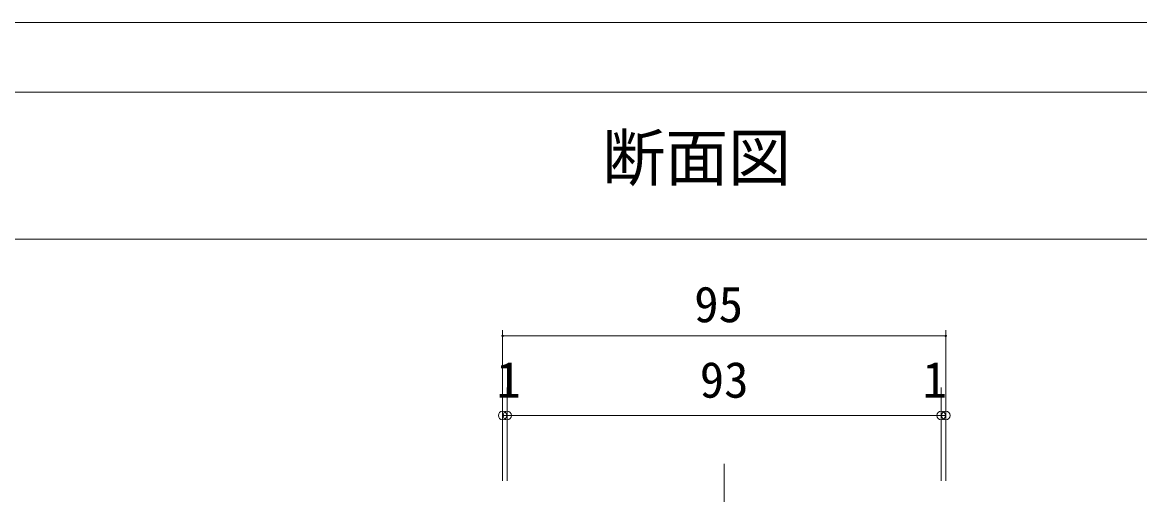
# Model space of a CAD drawing. Units: millimetres on the paper, enlarged 10 times, with parts at other scales. Extents: x -2000 to 2000, y -1385 to 1385.
# Drawn here: x -1276 to -478, y 1048 to 1385 of the extents above; entities that cross this region are included whole.
import ezdxf
from ezdxf.enums import TextEntityAlignment as Align

# ---------------------------------------------------------------- set-up
doc = ezdxf.new("R2010")
doc.units = ezdxf.units.MM
doc.header["$LTSCALE"] = 10
doc.header["$PDMODE"] = 32
doc.header["$PDSIZE"] = 6
doc.linetypes.add('CHAIN2', pattern=[12, 9, -1, 1, -1])
doc.layers.add('1-1_0', color=7, linetype='Continuous', lineweight=18)
doc.layers.add('2-0_18', color=7, linetype='Continuous', lineweight=18)
doc.styles.add('ＭＳ ゴシック', font='')
doc.styles.get('ＭＳ ゴシック').set_extended_font_data('MS Gothic')

msp = doc.modelspace()

# ---------------------------------------------------------------- linework, layer by layer
at = {"layer": '1-1_0'}
for p, q in [((-1950, 1335), (380, 1335)), ((-1950, 1230), (380, 1230))]:
    msp.add_line(p, q, dxfattribs=at)
at = {"layer": '1-1_0', "lineweight": 20}
for p, q in [((-1950, 1335), (380, 1335)), ((-1950, 1230), (380, 1230))]:
    msp.add_line(p, q, dxfattribs=at)
at = {"layer": '1-1_0'}
msp.add_lwpolyline([(2000, -1385), (2000, 1385), (-2000, 1385), (-2000, -1385)], dxfattribs=at)
at = {"layer": '2-0_18', "color": 4, "lineweight": 9}
for p, q in [((-932.92, 1121.8), (-932.92, 1165.1)), ((-932.92, 1121.8), (-932.92, 1165.1)), ((-932.92, 1160.93), (-616.26, 1160.93)), ((-616.26, 1121.8), (-616.26, 1165.1)), ((-616.26, 1121.8), (-616.26, 1165.1)), ((-932.92, 1124.11), (-932.92, 1057.33)), ((-929.59, 1124.11), (-929.59, 1057.33)), ((-619.59, 1124.11), (-619.59, 1057.33)), ((-616.26, 1124.11), (-616.26, 1057.33)), ((-932.92, 1104.11), (-929.59, 1104.11)), ((-929.59, 1104.11), (-619.59, 1104.11)), ((-619.59, 1104.11), (-616.26, 1104.11))]:
    msp.add_line(p, q, dxfattribs=at)
at = {"layer": '2-0_18', "color": 4, "linetype": 'CHAIN2', "lineweight": 9}
msp.add_line((-774.59, 1069.55), (-774.59, 560.74), dxfattribs=at)
at = {"layer": '2-0_18', "color": 4, "lineweight": 9}
for centre, start, end in [((-932.92, 1160.93), 0, 180), ((-932.92, 1160.93), 0, 180), ((-932.92, 1160.93), 180, 0), ((-932.92, 1160.93), 180, 0), ((-616.26, 1160.93), 0, 180), ((-616.26, 1160.93), 0, 180), ((-616.26, 1160.93), 180, 0), ((-616.26, 1160.93), 180, 0)]:
    msp.add_arc(centre, 0.521, start, end, dxfattribs=at)
at = {"layer": '2-0_18', "color": 4}
for p in [(-932.92, 1104.11), (-929.59, 1104.11), (-619.59, 1104.11), (-616.26, 1104.11)]:
    msp.add_point(p, dxfattribs=at)

# ---------------------------------------------------------------- texts
at = {"layer": '1-1_0', "style": 'ＭＳ ゴシック'}
msp.add_text('断面図', height=32.99, dxfattribs=at).set_placement((-861.74, 1261.98), align=Align.BOTTOM_LEFT)
at = {"layer": '2-0_18', "style": 'ＭＳ ゴシック'}
for s, p in [('95', (-796.06, 1163.02)), ('1', (-937.4, 1109.11)), ('93', (-792.09, 1109.11)), ('1', (-632.92, 1109.11))]:
    msp.add_text(s, height=25.66, dxfattribs=at).set_placement(p, align=Align.BOTTOM_LEFT)

doc.saveas('drawing.dxf')
